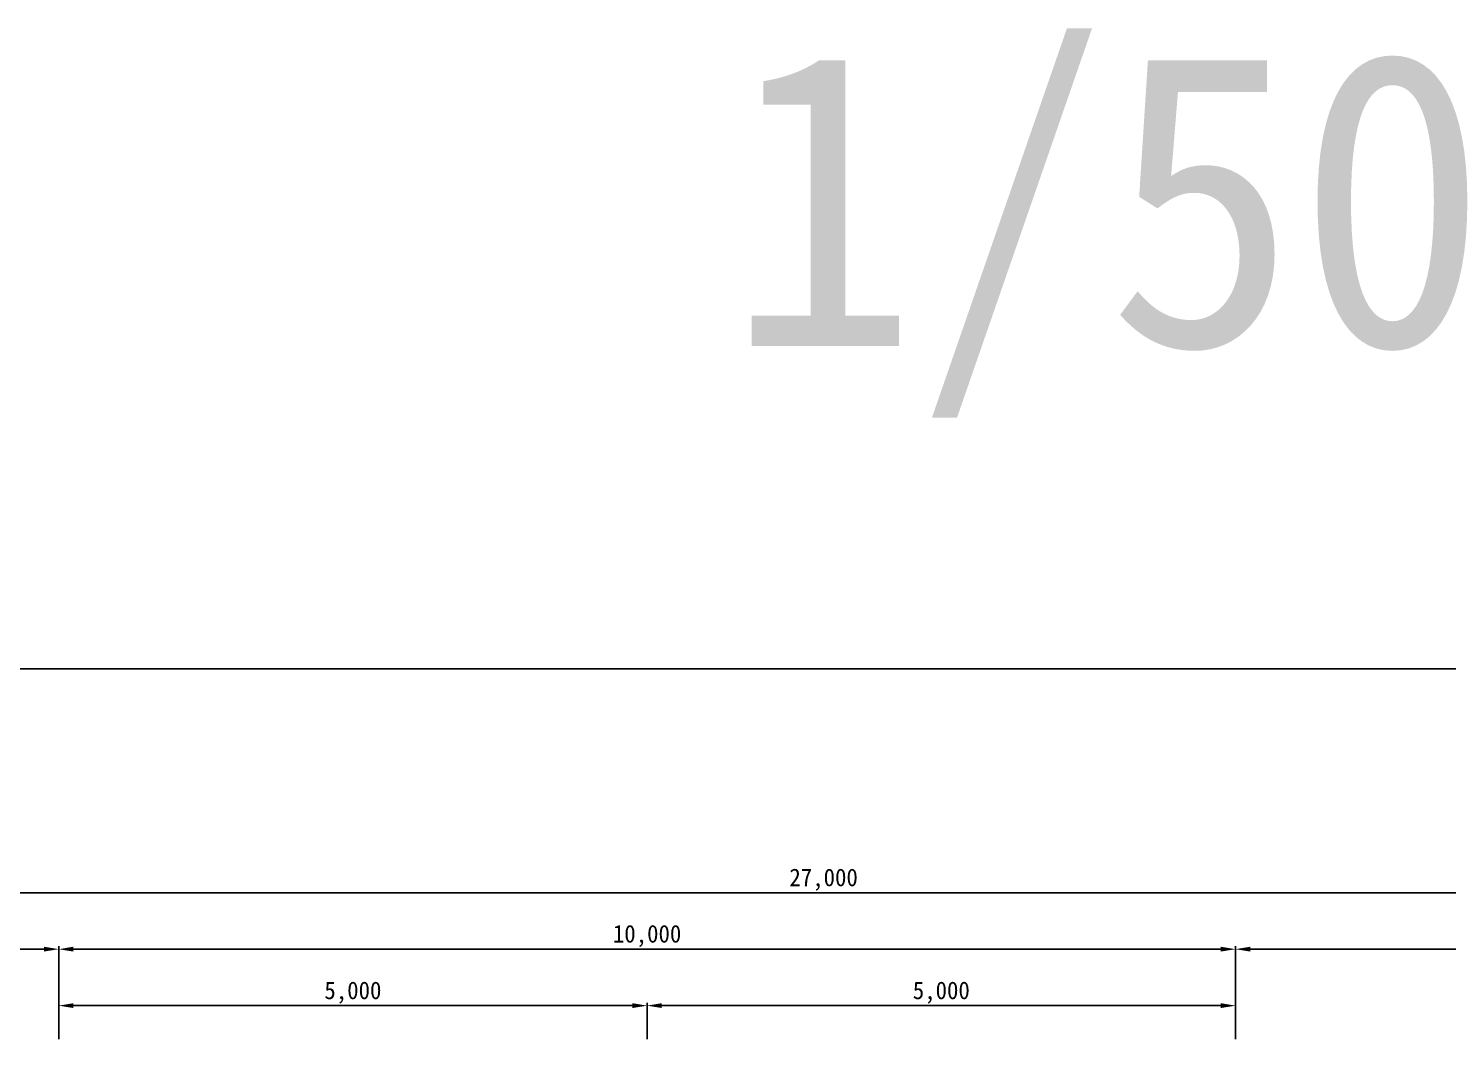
# Model space of a CAD drawing. Header units: millimetres. Extents: x -29689 to 10111, y -268596 to -237350.
# Drawn here: x -18854 to -6794, y -246023 to -237350 of the extents above; entities that cross this region are included whole.
import ezdxf
from ezdxf.enums import TextEntityAlignment as Align

# ---------------------------------------------------------------- set-up
doc = ezdxf.new("R2010")
doc.units = ezdxf.units.MM
doc.layers.add('TX-PAPR', color=2, linetype='Continuous', plot=False)
doc.layers.add('TZ-DIMS', color=1, linetype='Continuous')
doc.layers.add('TZ-TEXT', color=3, linetype='Continuous')
doc.styles.get("Standard").update_dxf_attribs({"font": 'GulimChe.ttf'})
doc.dimstyles.new('D50', dxfattribs={"dimscale": 50, "dimtxt": 3, "dimasz": 2.5, "dimexe": 0.5, "dimexo": 0.5, "dimgap": 0.5, "dimtad": 1, "dimdec": 0, "dimzin": 1, "dimdsep": 46, "dimlunit": 6, "dimtxsty": 'Standard', "dimcen": 1, "dimclrd": 1, "dimclre": 1, "dimclrt": 3, "dimadec": 0, "dimazin": 0, "dimtfac": 1, "dimtdec": 0, "dimtix": 1, "dimtmove": 2, "dimatfit": 3, "dimfxl": 0, "dimtvp": 2, "dimlwd": -1, "dimlwe": -1, "dimarcsym": 0})

# ---------------------------------------------------------------- blocks, each defined once
blk = doc.blocks.new('*D23')
at = {"layer": 'DEFPOINTS', "color": 0, "ltscale": 0.1}
for p in [(-18596, -245178), (-25596, -245969), (-18596, -245969)]:
    blk.add_point(p, dxfattribs=at)
at = {"layer": 'TZ-DIMS', "color": 1, "ltscale": 0.1}
for p, q in [((-25596, -245944), (-25596, -245153)), ((-25471, -245178), (-18721, -245178)), ((-18596, -245944), (-18596, -245153))]:
    blk.add_line(p, q, dxfattribs=at)
for points in [[(-25471, -245157), (-25471, -245198), (-25596, -245178)], [(-18721, -245157), (-18721, -245198), (-18596, -245178)]]:
    blk.add_solid(points, dxfattribs=at)
at = {"layer": 'TZ-DIMS', "color": 3, "ltscale": 0.1, "insert": (-22096, -245067), "char_height": 150, "attachment_point": 5}
blk.add_mtext('7,000', dxfattribs=at)
blk = doc.blocks.new('*D24')
at = {"layer": 'DEFPOINTS', "color": 0, "ltscale": 0.1}
for p in [(-13596, -245658), (-18596, -245969), (-13596, -245969)]:
    blk.add_point(p, dxfattribs=at)
at = {"layer": 'TZ-DIMS', "color": 1, "ltscale": 0.1}
for p, q in [((-18596, -245944), (-18596, -245633)), ((-18471, -245658), (-13721, -245658)), ((-13596, -245944), (-13596, -245633))]:
    blk.add_line(p, q, dxfattribs=at)
for points in [[(-18471, -245637), (-18471, -245678), (-18596, -245658)], [(-13721, -245637), (-13721, -245678), (-13596, -245658)]]:
    blk.add_solid(points, dxfattribs=at)
at = {"layer": 'TZ-DIMS', "color": 3, "ltscale": 0.1, "insert": (-16096, -245547), "char_height": 150, "attachment_point": 5}
blk.add_mtext('5,000', dxfattribs=at)
blk = doc.blocks.new('*D25')
at = {"layer": 'DEFPOINTS', "color": 0, "ltscale": 0.1}
for p in [(-8596, -245658), (-13596, -245969), (-8596, -245969)]:
    blk.add_point(p, dxfattribs=at)
at = {"layer": 'TZ-DIMS', "color": 1, "ltscale": 0.1}
for p, q in [((-13596, -245944), (-13596, -245633)), ((-13471, -245658), (-8721, -245658)), ((-8596, -245944), (-8596, -245633))]:
    blk.add_line(p, q, dxfattribs=at)
for points in [[(-13471, -245637), (-13471, -245678), (-13596, -245658)], [(-8721, -245637), (-8721, -245678), (-8596, -245658)]]:
    blk.add_solid(points, dxfattribs=at)
at = {"layer": 'TZ-DIMS', "color": 3, "ltscale": 0.1, "insert": (-11096, -245547), "char_height": 150, "attachment_point": 5}
blk.add_mtext('5,000', dxfattribs=at)
blk = doc.blocks.new('*D26')
at = {"layer": 'DEFPOINTS', "color": 0, "ltscale": 0.1}
for p in [(-8596, -245178), (-18596, -245969), (-8596, -245969)]:
    blk.add_point(p, dxfattribs=at)
at = {"layer": 'TZ-DIMS', "color": 1, "ltscale": 0.1}
for p, q in [((-18596, -245944), (-18596, -245153)), ((-18471, -245178), (-8721, -245178)), ((-8596, -245944), (-8596, -245153))]:
    blk.add_line(p, q, dxfattribs=at)
for points in [[(-18471, -245157), (-18471, -245198), (-18596, -245178)], [(-8721, -245157), (-8721, -245198), (-8596, -245178)]]:
    blk.add_solid(points, dxfattribs=at)
at = {"layer": 'TZ-DIMS', "color": 3, "ltscale": 0.1, "insert": (-13596, -245066), "char_height": 150, "attachment_point": 5}
blk.add_mtext('10,000', dxfattribs=at)
blk = doc.blocks.new('*D27')
at = {"layer": 'DEFPOINTS', "color": 0, "ltscale": 0.1}
for p in [(-3596, -245178), (-8596, -245969), (-3596, -245969)]:
    blk.add_point(p, dxfattribs=at)
at = {"layer": 'TZ-DIMS', "color": 1, "ltscale": 0.1}
for p, q in [((-8596, -245944), (-8596, -245153)), ((-8471, -245178), (-3721, -245178)), ((-3596, -245944), (-3596, -245153))]:
    blk.add_line(p, q, dxfattribs=at)
for points in [[(-8471, -245157), (-8471, -245198), (-8596, -245178)], [(-3721, -245157), (-3721, -245198), (-3596, -245178)]]:
    blk.add_solid(points, dxfattribs=at)
at = {"layer": 'TZ-DIMS', "color": 3, "ltscale": 0.1, "insert": (-6096, -245067), "char_height": 150, "attachment_point": 5}
blk.add_mtext('5,000', dxfattribs=at)
blk = doc.blocks.new('*D29')
at = {"layer": 'DEFPOINTS', "color": 0, "ltscale": 0.1}
for p in [(1404, -244698), (-25596, -245969), (1404, -245969)]:
    blk.add_point(p, dxfattribs=at)
at = {"layer": 'TZ-DIMS', "color": 1, "ltscale": 0.1}
for p, q in [((-25596, -245944), (-25596, -244673)), ((1404, -245944), (1404, -244673)), ((-25471, -244698), (1279, -244698))]:
    blk.add_line(p, q, dxfattribs=at)
for points in [[(-25471, -244677), (-25471, -244718), (-25596, -244698)], [(1279, -244677), (1279, -244718), (1404, -244698)]]:
    blk.add_solid(points, dxfattribs=at)
at = {"layer": 'TZ-DIMS', "color": 3, "ltscale": 0.1, "insert": (-12096, -244587), "char_height": 150, "attachment_point": 5}
blk.add_mtext('27,000', dxfattribs=at)

msp = doc.modelspace()

# ---------------------------------------------------------------- linework, layer by layer
at = {"layer": 'TX-PAPR'}
msp.add_lwpolyline([(-29689, -268595.5), (10111, -268595.5), (10111, -242795.5), (-29689, -242795.5)], close=True, dxfattribs=at)

# ---------------------------------------------------------------- texts
at = {"layer": 'TZ-TEXT'}
msp.add_text('1/50', height=2500, dxfattribs=at).set_placement((-9686, -238800.5), align=Align.MIDDLE_CENTER)

# ---------------------------------------------------------------- dimensions: what is measured, and where the dimension line sits
at = {"layer": 'TZ-DIMS', "ltscale": 0.1}
for base, p1, p2, picture, middle in [((1403.9, -244697.6), (-25596.4, -245968.9), (1403.9, -245968.9), '*D29', (-12096.2, -244586.6)), ((-18596.1, -245177.6), (-25596.4, -245968.9), (-18596.1, -245968.9), '*D23', (-22096.2, -245066.6)), ((-8596.1, -245177.6), (-18596.1, -245968.9), (-8596.1, -245968.9), '*D26', (-13596.1, -245066.5)), ((-3596.1, -245177.6), (-8596.1, -245968.9), (-3596.1, -245968.9), '*D27', (-6096.1, -245066.6)), ((-13596.1, -245657.6), (-18596.1, -245968.9), (-13596.1, -245968.9), '*D24', (-16096.1, -245546.6)), ((-8596.1, -245657.6), (-13596.1, -245968.9), (-8596.1, -245968.9), '*D25', (-11096.1, -245546.6))]:
    dim = msp.add_linear_dim(base=base, p1=p1, p2=p2, dimstyle='D50', dxfattribs=at)
    dim.commit()
    dim.dimension.update_dxf_attribs({"geometry": picture, "text_midpoint": middle})

doc.saveas('drawing.dxf')
